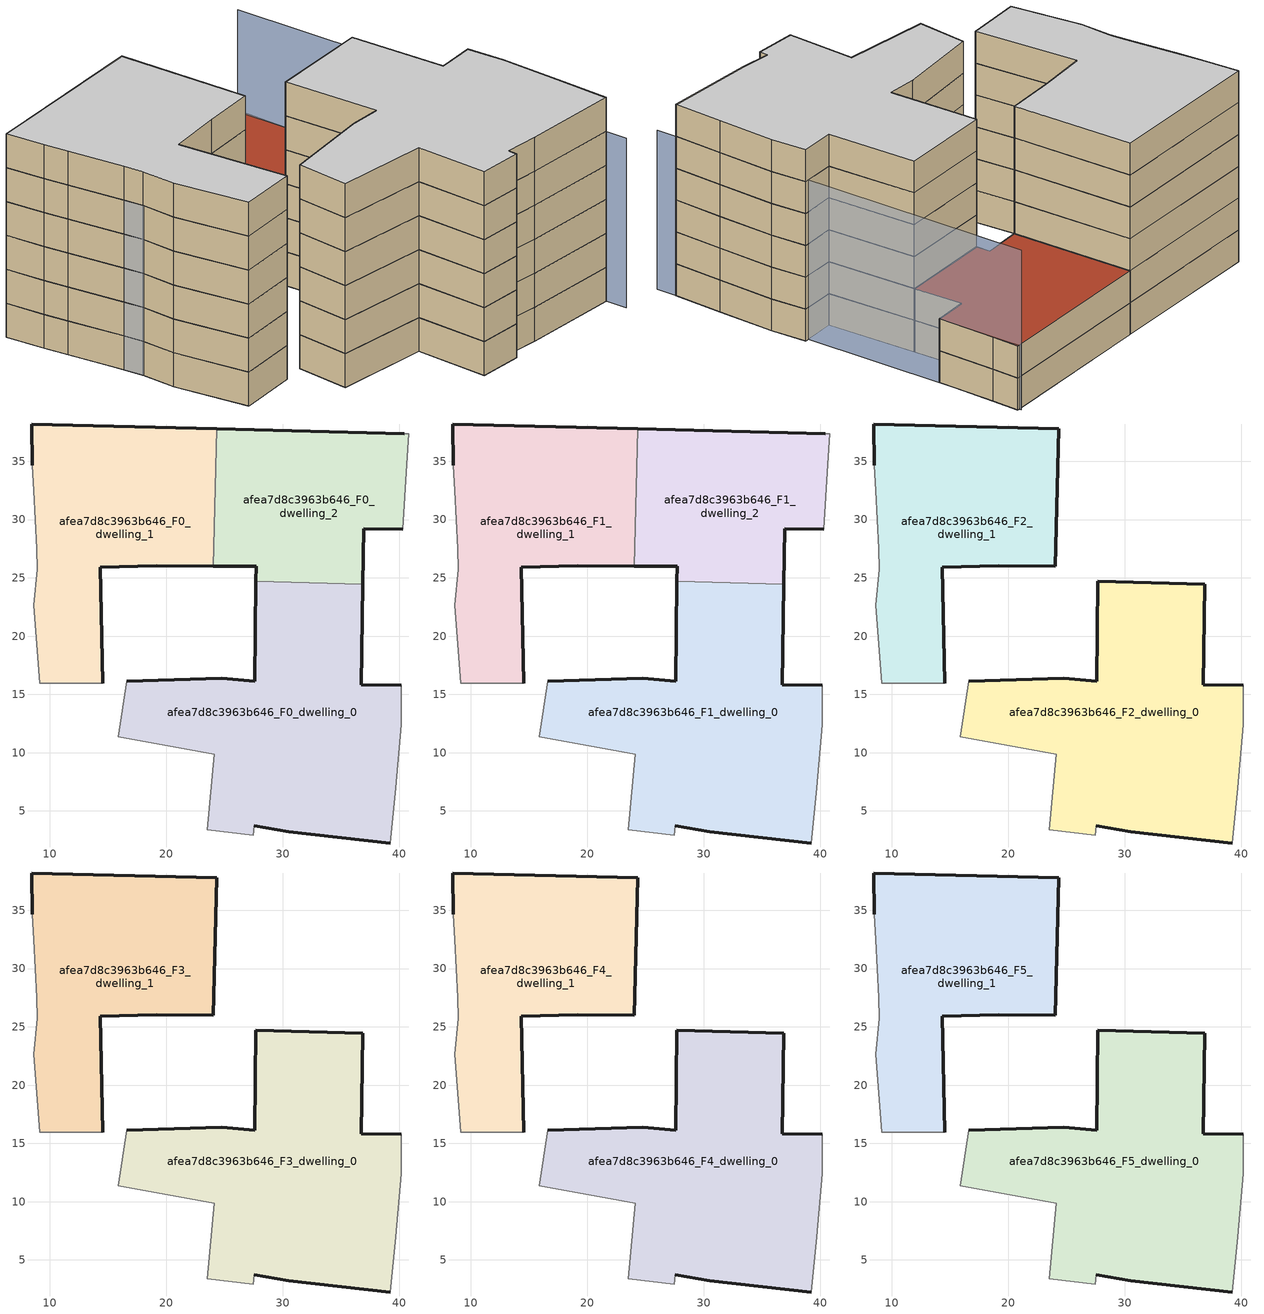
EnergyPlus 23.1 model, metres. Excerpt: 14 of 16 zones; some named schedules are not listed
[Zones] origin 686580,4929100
afea7d8c3963b646_F0_dwelling_0
 floor ground (EU_floor_Construction): 39.23,2.24 39.69,6.97 40.18,12.41 40.16,15.78 36.75,15.84 36.88,24.45 27.7,24.69 27.6,16.11 24.79,16.39 16.62,16.11 15.89,11.37 24.14,9.86 23.53,3.38 27.47,2.92 27.58,3.71 30.54,3.22 z0
 wall outside (EU_wall_Construction): 39.23,2.24 30.54,3.22 27.58,3.71 / 16.62,16.11 24.79,16.39 27.6,16.11 27.7,24.69 / 36.88,24.45 36.75,15.84 40.16,15.78 z0:3
 wall adiabatic (EU_wall_Construction): 27.58,3.71 27.47,2.92 23.53,3.38 24.14,9.86 15.89,11.37 16.62,16.11 / 40.16,15.78 40.18,12.41 39.69,6.97 39.23,2.24 z0:3
 wall to afea7d8c3963b646_F0_dwelling_2 (EU_wall_Construction): 27.7,24.69 36.88,24.45 z0:3
afea7d8c3963b646_F0_dwelling_1
 floor ground (EU_floor_Construction): 14.57,15.93 14.33,25.9 19.18,26.05 24.04,26.01 24.34,37.79 8.45,38.2 8.52,34.66 8.63,32.49 8.9,27.48 8.96,25.74 8.64,22.64 9.15,15.96 z0
 wall outside (EU_wall_Construction): 8.52,34.66 8.45,38.2 24.34,37.79 / 24.04,26.01 19.18,26.05 14.33,25.9 14.57,15.93 z0:3
 wall adiabatic (EU_wall_Construction): 14.57,15.93 9.15,15.96 8.64,22.64 8.96,25.74 8.9,27.48 8.63,32.49 8.52,34.66 z0:3
 wall to afea7d8c3963b646_F0_dwelling_2 (EU_wall_Construction): 24.34,37.79 24.04,26.01 z0:3
afea7d8c3963b646_F0_dwelling_2
 floor ground (EU_floor_Construction): 36.88,24.45 36.96,29.21 40.29,29.16 40.63,34.75 40.84,37.35 40.42,37.36 24.34,37.79 24.04,26.01 27.72,25.98 27.7,24.69 z0
 wall outside (EU_wall_Construction): 27.7,24.69 27.72,25.98 24.04,26.01 / 24.34,37.79 40.42,37.36 / 40.29,29.16 36.96,29.21 36.88,24.45 z0:3
 wall adiabatic (EU_wall_Construction): 40.42,37.36 40.84,37.35 40.63,34.75 40.29,29.16 z0:3
afea7d8c3963b646_F1_dwelling_0
 floor to afea7d8c3963b646_F0_dwelling_0 (EU_floor_Construction): 39.23,2.24 39.69,6.97 40.18,12.41 40.16,15.78 36.75,15.84 36.88,24.45 27.7,24.69 27.6,16.11 24.79,16.39 16.62,16.11 15.89,11.37 24.14,9.86 23.53,3.38 27.47,2.92 27.58,3.71 30.54,3.22 z3
 wall outside (EU_wall_Construction): 39.23,2.24 30.54,3.22 27.58,3.71 / 16.62,16.11 24.79,16.39 27.6,16.11 27.7,24.69 / 36.88,24.45 36.75,15.84 40.16,15.78 z3:6
 wall adiabatic (EU_wall_Construction): 27.58,3.71 27.47,2.92 23.53,3.38 24.14,9.86 15.89,11.37 16.62,16.11 / 40.16,15.78 40.18,12.41 39.69,6.97 39.23,2.24 z3:6
 wall to afea7d8c3963b646_F1_dwelling_2 (EU_wall_Construction): 27.7,24.69 36.88,24.45 z3:6
afea7d8c3963b646_F1_dwelling_1
 floor to afea7d8c3963b646_F0_dwelling_1 (EU_floor_Construction): 14.57,15.93 14.33,25.9 19.18,26.05 24.03,26.01 24.34,37.79 8.45,38.2 8.52,34.66 8.63,32.49 8.9,27.48 8.96,25.74 8.64,22.64 9.15,15.96 z3
 wall outside (EU_wall_Construction): 8.52,34.66 8.45,38.2 24.34,37.79 / 24.04,26.01 19.18,26.05 14.33,25.9 14.57,15.93 z3:6
 wall adiabatic (EU_wall_Construction): 14.57,15.93 9.15,15.96 8.64,22.64 8.96,25.74 8.9,27.48 8.63,32.49 8.52,34.66 z3:6
 wall to afea7d8c3963b646_F1_dwelling_2 (EU_wall_Construction): 24.34,37.79 24.04,26.01 z3:6
afea7d8c3963b646_F1_dwelling_2
 floor to afea7d8c3963b646_F0_dwelling_2 (EU_floor_Construction): 36.88,24.45 36.96,29.21 40.29,29.16 40.63,34.75 40.84,37.35 40.42,37.36 24.34,37.79 24.03,26.01 27.72,25.98 27.7,24.69 z3
 wall outside (EU_wall_Construction): 27.7,24.69 27.72,25.98 24.04,26.01 / 24.34,37.79 40.42,37.36 / 40.29,29.16 36.96,29.21 36.88,24.45 z3:6
 wall adiabatic (EU_wall_Construction): 40.42,37.36 40.84,37.35 40.63,34.75 40.29,29.16 z3:6
 roof outside (EU_roof_Construction): 40.84,37.35 40.63,34.75 40.29,29.16 36.96,29.21 36.88,24.45 27.7,24.69 27.72,25.98 24.04,26.01 24.34,37.79 40.42,37.36 z6
afea7d8c3963b646_F2_dwelling_0
 floor to afea7d8c3963b646_F1_dwelling_0 (EU_floor_Construction): 39.23,2.24 39.69,6.97 40.18,12.41 40.16,15.78 36.75,15.84 36.88,24.45 27.7,24.69 27.6,16.11 24.79,16.39 16.62,16.11 15.89,11.37 24.14,9.86 23.53,3.38 27.47,2.92 27.58,3.71 30.54,3.22 z6
 wall outside (EU_wall_Construction): 39.23,2.24 30.54,3.22 27.58,3.71 / 16.62,16.11 24.79,16.39 27.6,16.11 27.7,24.69 36.88,24.45 36.75,15.84 40.16,15.78 z6:9
 wall adiabatic (EU_wall_Construction): 27.58,3.71 27.47,2.92 23.53,3.38 24.14,9.86 15.89,11.37 16.62,16.11 / 40.16,15.78 40.18,12.41 39.69,6.97 39.23,2.24 z6:9
afea7d8c3963b646_F2_dwelling_1
 floor to afea7d8c3963b646_F1_dwelling_1 (EU_floor_Construction): 14.57,15.93 14.33,25.9 19.18,26.05 24.03,26.01 24.34,37.79 8.45,38.2 8.52,34.66 8.63,32.49 8.9,27.48 8.96,25.74 8.64,22.64 9.15,15.96 z6
 wall outside (EU_wall_Construction): 8.52,34.66 8.45,38.2 24.34,37.79 24.04,26.01 19.18,26.05 14.33,25.9 14.57,15.93 z6:9
 wall adiabatic (EU_wall_Construction): 14.57,15.93 9.15,15.96 8.64,22.64 8.96,25.74 8.9,27.48 8.63,32.49 8.52,34.66 z6:9
afea7d8c3963b646_F3_dwelling_0
 floor to afea7d8c3963b646_F2_dwelling_0 (EU_floor_Construction): 39.23,2.24 39.69,6.97 40.18,12.41 40.16,15.78 36.75,15.84 36.88,24.45 27.7,24.69 27.6,16.11 24.79,16.39 16.62,16.11 15.89,11.37 24.14,9.86 23.53,3.38 27.47,2.92 27.58,3.71 30.54,3.22 z9
 wall outside (EU_wall_Construction): 39.23,2.24 30.54,3.22 27.58,3.71 / 16.62,16.11 24.79,16.39 27.6,16.11 27.7,24.69 36.88,24.45 36.75,15.84 40.16,15.78 z9:12
 wall adiabatic (EU_wall_Construction): 27.58,3.71 27.47,2.92 23.53,3.38 24.14,9.86 15.89,11.37 16.62,16.11 / 40.16,15.78 40.18,12.41 39.69,6.97 39.23,2.24 z9:12
afea7d8c3963b646_F3_dwelling_1
 floor to afea7d8c3963b646_F2_dwelling_1 (EU_floor_Construction): 14.57,15.93 14.33,25.9 19.18,26.05 24.03,26.01 24.34,37.79 8.45,38.2 8.52,34.66 8.63,32.49 8.9,27.48 8.96,25.74 8.64,22.64 9.15,15.96 z9
 wall outside (EU_wall_Construction): 8.52,34.66 8.45,38.2 24.34,37.79 24.04,26.01 19.18,26.05 14.33,25.9 14.57,15.93 z9:12
 wall adiabatic (EU_wall_Construction): 14.57,15.93 9.15,15.96 8.64,22.64 8.96,25.74 8.9,27.48 8.63,32.49 8.52,34.66 z9:12
afea7d8c3963b646_F4_dwelling_0
 floor to afea7d8c3963b646_F3_dwelling_0 (EU_floor_Construction): 39.23,2.24 39.69,6.97 40.18,12.41 40.16,15.78 36.75,15.84 36.88,24.45 27.7,24.69 27.6,16.11 24.79,16.39 16.62,16.11 15.89,11.37 24.14,9.86 23.53,3.38 27.47,2.92 27.58,3.71 30.54,3.22 z12
 wall outside (EU_wall_Construction): 39.23,2.24 30.54,3.22 27.58,3.71 / 16.62,16.11 24.79,16.39 27.6,16.11 27.7,24.69 36.88,24.45 36.75,15.84 40.16,15.78 z12:15
 wall adiabatic (EU_wall_Construction): 27.58,3.71 27.47,2.92 23.53,3.38 24.14,9.86 15.89,11.37 16.62,16.11 / 40.16,15.78 40.18,12.41 39.69,6.97 39.23,2.24 z12:15
afea7d8c3963b646_F4_dwelling_1
 floor to afea7d8c3963b646_F3_dwelling_1 (EU_floor_Construction): 14.57,15.93 14.33,25.9 19.18,26.05 24.03,26.01 24.34,37.79 8.45,38.2 8.52,34.66 8.63,32.49 8.9,27.48 8.96,25.74 8.64,22.64 9.15,15.96 z12
 wall outside (EU_wall_Construction): 8.52,34.66 8.45,38.2 24.34,37.79 24.04,26.01 19.18,26.05 14.33,25.9 14.57,15.93 z12:15
 wall adiabatic (EU_wall_Construction): 14.57,15.93 9.15,15.96 8.64,22.64 8.96,25.74 8.9,27.48 8.63,32.49 8.52,34.66 z12:15
afea7d8c3963b646_F5_dwelling_0
 floor to afea7d8c3963b646_F4_dwelling_0 (EU_floor_Construction): 39.23,2.24 39.69,6.97 40.18,12.41 40.16,15.78 36.75,15.84 36.88,24.45 27.7,24.69 27.6,16.11 24.79,16.39 16.62,16.11 15.89,11.37 24.14,9.86 23.53,3.38 27.47,2.92 27.58,3.71 30.54,3.22 z15
 wall outside (EU_wall_Construction): 39.23,2.24 30.54,3.22 27.58,3.71 / 16.62,16.11 24.79,16.39 27.6,16.11 27.7,24.69 36.88,24.45 36.75,15.84 40.16,15.78 z15:18
 wall adiabatic (EU_wall_Construction): 27.58,3.71 27.47,2.92 23.53,3.38 24.14,9.86 15.89,11.37 16.62,16.11 / 40.16,15.78 40.18,12.41 39.69,6.97 39.23,2.24 z15:18
 ceiling to afea7d8c3963b646_F6_dwelling_0 (EU_floor_Construction): 36.88,24.45 36.75,15.84 40.16,15.78 40.18,12.41 39.69,6.97 39.23,2.24 30.54,3.22 27.58,3.71 27.47,2.92 23.53,3.38 24.14,9.86 15.89,11.37 16.62,16.11 24.79,16.39 27.6,16.11 27.7,24.69 z18
afea7d8c3963b646_F5_dwelling_1
 floor to afea7d8c3963b646_F4_dwelling_1 (EU_floor_Construction): 14.57,15.93 14.33,25.9 19.18,26.05 24.03,26.01 24.34,37.79 8.45,38.2 8.52,34.66 8.63,32.49 8.9,27.48 8.96,25.74 8.64,22.64 9.15,15.96 z15
 wall outside (EU_wall_Construction): 8.52,34.66 8.45,38.2 24.34,37.79 24.04,26.01 19.18,26.05 14.33,25.9 14.57,15.93 z15:18
 wall adiabatic (EU_wall_Construction): 14.57,15.93 9.15,15.96 8.64,22.64 8.96,25.74 8.9,27.48 8.63,32.49 8.52,34.66 z15:18
 ceiling to afea7d8c3963b646_F6_dwelling_1 (EU_floor_Construction): 24.34,37.79 24.03,26.01 19.18,26.05 14.33,25.9 14.57,15.93 9.15,15.96 8.64,22.64 8.96,25.74 8.9,27.48 8.63,32.49 8.52,34.66 8.45,38.2 z18
shading: 39.16,0.33 40.61,37.55 / 8.67,35.1 9.24,15.96 z0:15
[Building]
EU S2 Campaign: North Axis=0; Terrain=City; Solar Distribution=FullExterior
[Site:Location]
Bologna: Latitude=44.5; Longitude=11.25; Time Zone=1; Elevation=37
[SizingPeriod:WeatherFileDays]
AnnualSizingPeriod: Begin Month=1; Begin Day of Month=1; End Month=12; End Day of Month=31; Day of Week for Start Day=Monday; Use Weather File Daylight Saving Period=No; Use Weather File Rain and Snow Indicators=No
[MATERIAL]
EU_InternalMass_Material: Roughness=MediumRough; Thickness=0.1; Conductivity=1; Density=1800; Specific Heat=900; Thermal Absorptance=0.9; Solar Absorptance=0.7; Visible Absorptance=0.7
[MATERIAL:NOMASS] Roughness=MediumRough; Thermal Absorptance=0.9; Solar Absorptance=0.7; Visible Absorptance=0.7
Name | Thermal Resistance
EU_wall_NoMass | 0.905828
EU_roof_NoMass | 0.37593
EU_floor_NoMass | 0.67114
[CONSTRUCTION]
EU_wall_Construction: EU_wall_NoMass
EU_roof_Construction: EU_roof_NoMass
EU_floor_Construction: EU_floor_NoMass
EU_InternalMass_Construction: EU_InternalMass_Material
[ZONE] Type=1; Multiplier=1; Ceiling Height=autocalculate; Floor Area=autocalculate; Part of Total Floor Area=Yes
Name | Volume
afea7d8c3963b646_F0_dwelling_0 | 991.562
afea7d8c3963b646_F1_dwelling_0; afea7d8c3963b646_F2_dwelling_0; afea7d8c3963b646_F3_dwelling_0; afea7d8c3963b646_F4_dwelling_0; afea7d8c3963b646_F5_dwelling_0 | 991.564
afea7d8c3963b646_F0_dwelling_1; afea7d8c3963b646_F1_dwelling_1; afea7d8c3963b646_F2_dwelling_1; afea7d8c3963b646_F3_dwelling_1; afea7d8c3963b646_F4_dwelling_1; afea7d8c3963b646_F5_dwelling_1 | 726.75
afea7d8c3963b646_F0_dwelling_2 | 572.777
afea7d8c3963b646_F1_dwelling_2 | 572.776
[INTERNALMASS] Construction=EU_InternalMass_Construction
Name | Zone or ZoneList | Surface Area
afea7d8c3963b646_F0_dwelling_0_EU_InternalMass | afea7d8c3963b646_F0_dwelling_0 | 330.521
afea7d8c3963b646_F0_dwelling_1_EU_InternalMass | afea7d8c3963b646_F0_dwelling_1 | 242.25
afea7d8c3963b646_F0_dwelling_2_EU_InternalMass | afea7d8c3963b646_F0_dwelling_2 | 190.925
afea7d8c3963b646_F1_dwelling_0_EU_InternalMass | afea7d8c3963b646_F1_dwelling_0 | 330.521
afea7d8c3963b646_F1_dwelling_1_EU_InternalMass | afea7d8c3963b646_F1_dwelling_1 | 242.25
afea7d8c3963b646_F1_dwelling_2_EU_InternalMass | afea7d8c3963b646_F1_dwelling_2 | 190.925
afea7d8c3963b646_F2_dwelling_0_EU_InternalMass | afea7d8c3963b646_F2_dwelling_0 | 433.179
afea7d8c3963b646_F2_dwelling_1_EU_InternalMass | afea7d8c3963b646_F2_dwelling_1 | 330.521
afea7d8c3963b646_F3_dwelling_0_EU_InternalMass | afea7d8c3963b646_F3_dwelling_0 | 433.179
afea7d8c3963b646_F3_dwelling_1_EU_InternalMass | afea7d8c3963b646_F3_dwelling_1 | 330.521
afea7d8c3963b646_F4_dwelling_0_EU_InternalMass | afea7d8c3963b646_F4_dwelling_0 | 433.179
afea7d8c3963b646_F4_dwelling_1_EU_InternalMass | afea7d8c3963b646_F4_dwelling_1 | 330.521
afea7d8c3963b646_F5_dwelling_0_EU_InternalMass | afea7d8c3963b646_F5_dwelling_0 | 433.179
afea7d8c3963b646_F5_dwelling_1_EU_InternalMass | afea7d8c3963b646_F5_dwelling_1 | 330.521
[OTHEREQUIPMENT] Fuel Type=Electricity; Design Level Calculation Method=Watts/Area; Power per Zone Floor Area=1; Fraction Latent=0; Fraction Radiant=0; Fraction Lost=0; Carbon Dioxide Generation Rate=0; EndUse Subcategory=EU_Step8_InternalGains
Name | Zone or ZoneList or Space or SpaceList | Schedule
EU_Step8_InternalGain_afea7d8c3963b646_F0_dwelling_0_f000 | afea7d8c3963b646_F0_dwelling_0 | EU_Step8_GainSchedule_afea7d8c3963b646_F0_dwelling_0_f000
EU_Step8_InternalGain_afea7d8c3963b646_F0_dwelling_1_f000 | afea7d8c3963b646_F0_dwelling_1 | EU_Step8_GainSchedule_afea7d8c3963b646_F0_dwelling_1_f000
EU_Step8_InternalGain_afea7d8c3963b646_F0_dwelling_2_f000 | afea7d8c3963b646_F0_dwelling_2 | EU_Step8_GainSchedule_afea7d8c3963b646_F0_dwelling_2_f000
EU_Step8_InternalGain_afea7d8c3963b646_F1_dwelling_0_f000 | afea7d8c3963b646_F1_dwelling_0 | EU_Step8_GainSchedule_afea7d8c3963b646_F1_dwelling_0_f000
EU_Step8_InternalGain_afea7d8c3963b646_F1_dwelling_1_f000 | afea7d8c3963b646_F1_dwelling_1 | EU_Step8_GainSchedule_afea7d8c3963b646_F1_dwelling_1_f000
EU_Step8_InternalGain_afea7d8c3963b646_F1_dwelling_2_f000 | afea7d8c3963b646_F1_dwelling_2 | EU_Step8_GainSchedule_afea7d8c3963b646_F1_dwelling_2_f000
EU_Step8_InternalGain_afea7d8c3963b646_F2_dwelling_0_f000 | afea7d8c3963b646_F2_dwelling_0 | EU_Step8_GainSchedule_afea7d8c3963b646_F2_dwelling_0_f000
EU_Step8_InternalGain_afea7d8c3963b646_F2_dwelling_1_f000 | afea7d8c3963b646_F2_dwelling_1 | EU_Step8_GainSchedule_afea7d8c3963b646_F2_dwelling_1_f000
EU_Step8_InternalGain_afea7d8c3963b646_F3_dwelling_0_f000 | afea7d8c3963b646_F3_dwelling_0 | EU_Step8_GainSchedule_afea7d8c3963b646_F3_dwelling_0_f000
EU_Step8_InternalGain_afea7d8c3963b646_F3_dwelling_1_f000 | afea7d8c3963b646_F3_dwelling_1 | EU_Step8_GainSchedule_afea7d8c3963b646_F3_dwelling_1_f000
EU_Step8_InternalGain_afea7d8c3963b646_F4_dwelling_0_f000 | afea7d8c3963b646_F4_dwelling_0 | EU_Step8_GainSchedule_afea7d8c3963b646_F4_dwelling_0_f000
EU_Step8_InternalGain_afea7d8c3963b646_F4_dwelling_1_f000 | afea7d8c3963b646_F4_dwelling_1 | EU_Step8_GainSchedule_afea7d8c3963b646_F4_dwelling_1_f000
EU_Step8_InternalGain_afea7d8c3963b646_F5_dwelling_0_f000 | afea7d8c3963b646_F5_dwelling_0 | EU_Step8_GainSchedule_afea7d8c3963b646_F5_dwelling_0_f000
EU_Step8_InternalGain_afea7d8c3963b646_F5_dwelling_1_f000 | afea7d8c3963b646_F5_dwelling_1 | EU_Step8_GainSchedule_afea7d8c3963b646_F5_dwelling_1_f000
[ZONEVENTILATION:DESIGNFLOWRATE] Schedule=EU_AlwaysOn; Design Flow Rate Calculation Method=AirChanges/Hour; Air Changes per Hour=0.73129; Ventilation Type=Natural; Fan Pressure Rise=0; Fan Total Efficiency=1; Constant Term Coefficient=1; Temperature Term Coefficient=0; Velocity Term Coefficient=0; Velocity Squared Term Coefficient=0; Minimum Indoor Temperature=-100; Maximum Indoor Temperature=100; Delta Temperature=-100; Minimum Outdoor Temperature=-100; Maximum Outdoor Temperature=100; Maximum Wind Speed=40
Name | Zone or ZoneList or Space or SpaceList
EU_ConstantAir_afea7d8c3963b646_F0_dwelling_0 | afea7d8c3963b646_F0_dwelling_0
EU_ConstantAir_afea7d8c3963b646_F0_dwelling_1 | afea7d8c3963b646_F0_dwelling_1
EU_ConstantAir_afea7d8c3963b646_F0_dwelling_2 | afea7d8c3963b646_F0_dwelling_2
EU_ConstantAir_afea7d8c3963b646_F1_dwelling_0 | afea7d8c3963b646_F1_dwelling_0
EU_ConstantAir_afea7d8c3963b646_F1_dwelling_1 | afea7d8c3963b646_F1_dwelling_1
EU_ConstantAir_afea7d8c3963b646_F1_dwelling_2 | afea7d8c3963b646_F1_dwelling_2
EU_ConstantAir_afea7d8c3963b646_F2_dwelling_0 | afea7d8c3963b646_F2_dwelling_0
EU_ConstantAir_afea7d8c3963b646_F2_dwelling_1 | afea7d8c3963b646_F2_dwelling_1
EU_ConstantAir_afea7d8c3963b646_F3_dwelling_0 | afea7d8c3963b646_F3_dwelling_0
EU_ConstantAir_afea7d8c3963b646_F3_dwelling_1 | afea7d8c3963b646_F3_dwelling_1
EU_ConstantAir_afea7d8c3963b646_F4_dwelling_0 | afea7d8c3963b646_F4_dwelling_0
EU_ConstantAir_afea7d8c3963b646_F4_dwelling_1 | afea7d8c3963b646_F4_dwelling_1
EU_ConstantAir_afea7d8c3963b646_F5_dwelling_0 | afea7d8c3963b646_F5_dwelling_0
EU_ConstantAir_afea7d8c3963b646_F5_dwelling_1 | afea7d8c3963b646_F5_dwelling_1
[HVACTEMPLATE:THERMOSTAT] Constant Heating Setpoint=20; Constant Cooling Setpoint=50
EU_HeatOnly_afea7d8c3963b646_F0_dwelling_0; EU_HeatOnly_afea7d8c3963b646_F0_dwelling_1; EU_HeatOnly_afea7d8c3963b646_F0_dwelling_2; EU_HeatOnly_afea7d8c3963b646_F1_dwelling_0; EU_HeatOnly_afea7d8c3963b646_F1_dwelling_1; EU_HeatOnly_afea7d8c3963b646_F1_dwelling_2; EU_HeatOnly_afea7d8c3963b646_F2_dwelling_0; EU_HeatOnly_afea7d8c3963b646_F2_dwelling_1; EU_HeatOnly_afea7d8c3963b646_F3_dwelling_0; EU_HeatOnly_afea7d8c3963b646_F3_dwelling_1; EU_HeatOnly_afea7d8c3963b646_F4_dwelling_0; EU_HeatOnly_afea7d8c3963b646_F4_dwelling_1; EU_HeatOnly_afea7d8c3963b646_F5_dwelling_0; EU_HeatOnly_afea7d8c3963b646_F5_dwelling_1; EU_HeatOnly_afea7d8c3963b646_F6_dwelling_0; EU_HeatOnly_afea7d8c3963b646_F6_dwelling_1
[HVACTEMPLATE:ZONE:IDEALLOADSAIRSYSTEM] System Availability Schedule=EU_AlwaysOn; Maximum Heating Supply Air Temperature=50; Minimum Cooling Supply Air Temperature=13; Maximum Heating Supply Air Humidity Ratio=0.0156; Minimum Cooling Supply Air Humidity Ratio=0.0077; Heating Limit=NoLimit; Cooling Limit=NoLimit; Heating Availability Schedule=EU_AlwaysOn; Cooling Availability Schedule=EU_CoolingOff; Dehumidification Control Type=ConstantSensibleHeatRatio; Cooling Sensible Heat Ratio=0.7; Dehumidification Setpoint=60; Humidification Control Type=None; Humidification Setpoint=30; Outdoor Air Method=None; Outdoor Air Flow Rate per Person=0.00944; Outdoor Air Flow Rate per Zone Floor Area=0; Outdoor Air Flow Rate per Zone=0; Demand Controlled Ventilation Type=None; Outdoor Air Economizer Type=NoEconomizer; Heat Recovery Type=None; Sensible Heat Recovery Effectiveness=0.7; Latent Heat Recovery Effectiveness=0.65
Name | Template Thermostat
afea7d8c3963b646_F0_dwelling_0 | EU_HeatOnly_afea7d8c3963b646_F0_dwelling_0
afea7d8c3963b646_F0_dwelling_1 | EU_HeatOnly_afea7d8c3963b646_F0_dwelling_1
